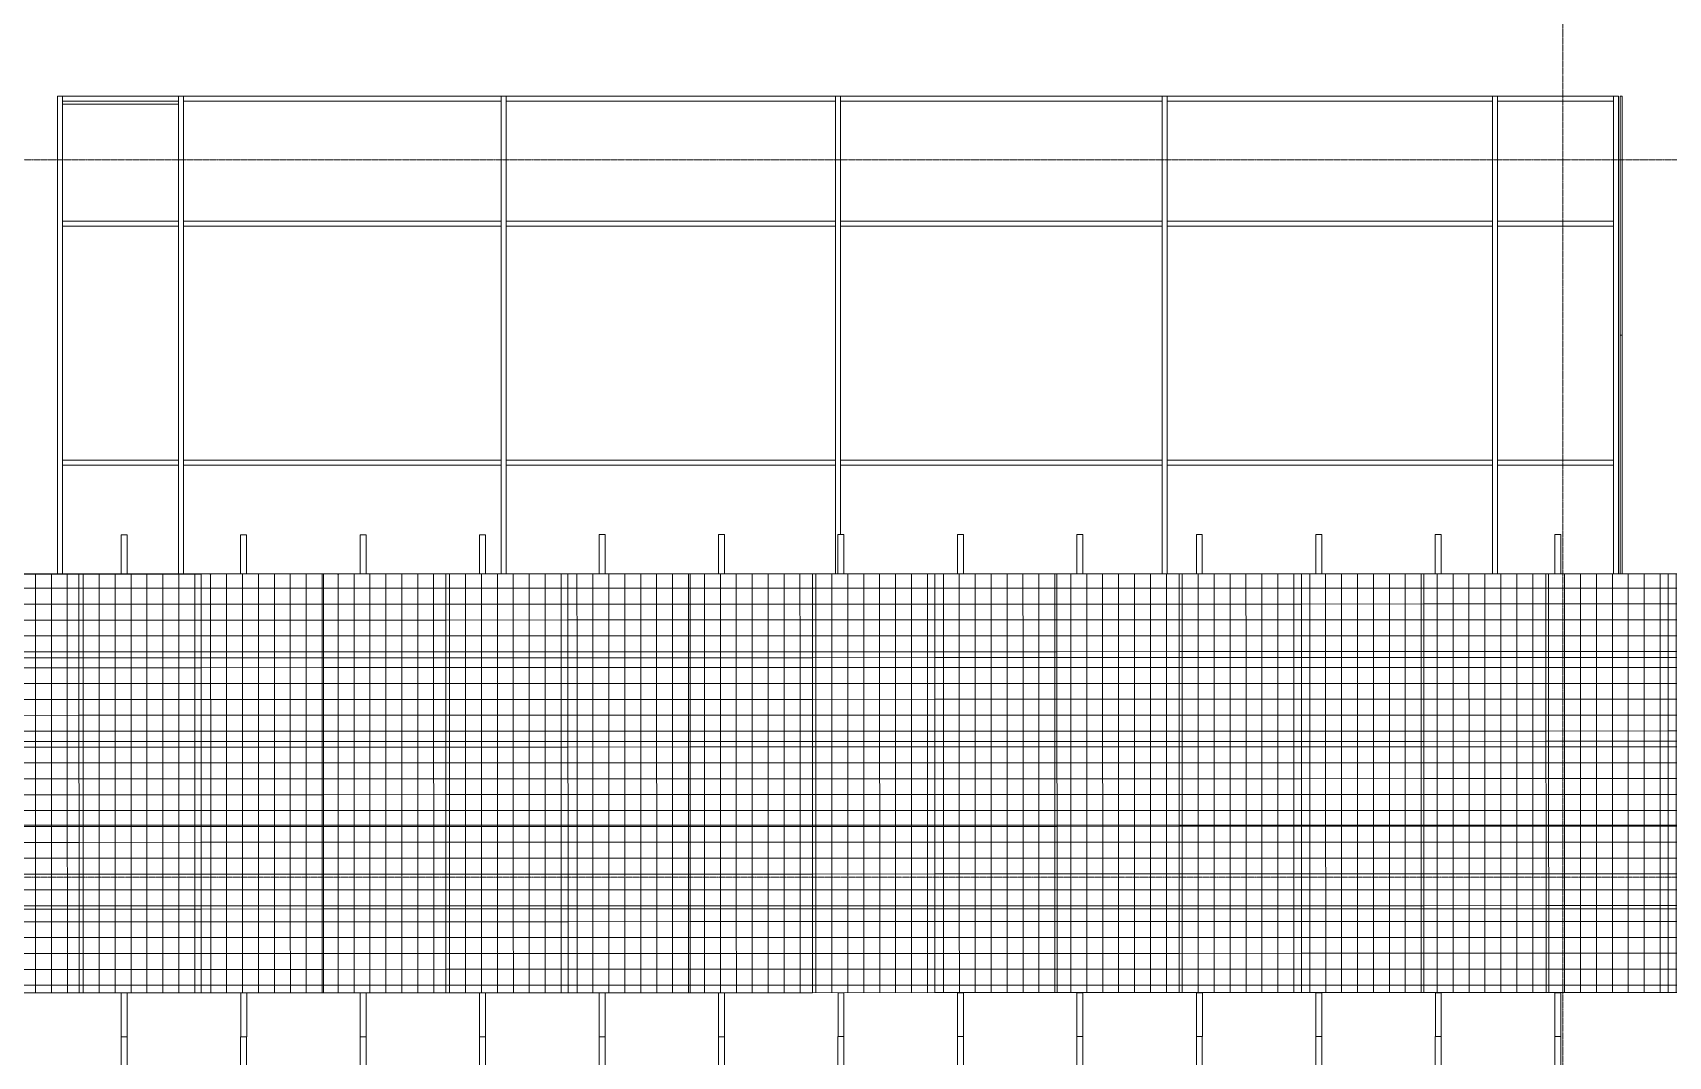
# Model space of a CAD drawing. Header units: inches. Extents: x -1714 to 1984, y -1043 to 970.
# Drawn here: x -913 to -92, y -323 to 191 of the extents above; entities that cross this region are included whole.
import ezdxf

# ---------------------------------------------------------------- set-up
doc = ezdxf.new("R2010")
doc.units = ezdxf.units.IN
doc.header["$MEASUREMENT"] = 0
doc.linetypes.add('Grid Line 1_2_', pattern=[0.875, 0.5, -0.125, 0.125, -0.125])
for name, color, linetype, lineweight in [('A-GLAZ-CURT', 52, 'Continuous', 9), ('A-GLAZ-CWMG', 51, 'Continuous', 9), ('E-ELEC-EQPM', 71, 'Continuous', 9), ('S-BEAM', 12, 'Continuous', 9), ('S-GRID', 1, 'Continuous', 9)]:
    doc.layers.add(name, color=color, linetype=linetype, lineweight=lineweight)
pattern_1 = [(0, (0, -0.022), (0, 7.97), []), (90, (0, -0.022), (-8, 5e-16), [])]
pattern_2 = [(180, (24, 42.039), (-9e-17, -0.69725), []), (270, (24, 42.039), (8, 5e-16), [])]

# ---------------------------------------------------------------- blocks, each defined once
blk = doc.blocks.new('System Panel - Glazed-1352578-L3')
at = {"layer": 'A-GLAZ-CURT'}
for p, q in [((-60, 1.75), (60, 1.75)), ((-60, 1.75), (-60, 0.75)), ((60, 0.75), (-60, 0.75)), ((60, 1.75), (60, 0.75))]:
    blk.add_line(p, q, dxfattribs=at)
blk = doc.blocks.new('System Panel - Glazed-V1-L3')
at = {"layer": 'A-GLAZ-CURT'}
for p, q in [((-60, 1.75), (59.73, 1.75)), ((-60, 1.75), (-60, 0.75)), ((59.73, 0.75), (-60, 0.75))]:
    blk.add_line(p, q, dxfattribs=at)
blk = doc.blocks.new('System Panel - Glazed-1356989-L3')
at = {"layer": 'A-GLAZ-CURT'}
blk.add_line((-840.1, 155.21), (-898.35, 155.21), dxfattribs=at)
blk = doc.blocks.new('System Panel - Glazed-1357009-L3')
at = {"layer": 'A-GLAZ-CURT'}
blk.add_line((-898.35, 155.21), (-840.1, 155.21), dxfattribs=at)
blk = doc.blocks.new('Rectangular Mullion - 2_5_ x 5_ rectangular-1356927-L3')
at = {"layer": 'A-GLAZ-CWMG'}
for p, q in [((-510.1, -24.79), (-510.1, -80.57)), ((-507.6, -60.86), (-507.6, -24.79))]:
    blk.add_line(p, q, dxfattribs=at)
blk = doc.blocks.new('Rectangular Mullion - 2_5_ x 5_ rectangular-1356928-L3')
at = {"layer": 'A-GLAZ-CWMG'}
for p, q in [((-510.1, 155.21), (-510.1, 95.21)), ((-507.6, 95.21), (-507.6, 155.21))]:
    blk.add_line(p, q, dxfattribs=at)
blk = doc.blocks.new('Rectangular Mullion - 2_5_ x 5_ rectangular-1356952-L3')
at = {"layer": 'A-GLAZ-CWMG'}
for p, q in [((-510.1, 95.21), (-510.1, 35.21)), ((-507.6, 35.21), (-507.6, 95.21))]:
    blk.add_line(p, q, dxfattribs=at)
blk = doc.blocks.new('Rectangular Mullion - 2_5_ x 5_ rectangular-1357001-L3')
at = {"layer": 'A-GLAZ-CWMG'}
for p, q in [((-510.1, 159.21), (-507.6, 159.21)), ((-510.1, 159.21), (-510.1, 155.21)), ((-507.6, 155.21), (-507.6, 159.21))]:
    blk.add_line(p, q, dxfattribs=at)
blk = doc.blocks.new('Rectangular Mullion - 2_5_ x 5_ rectangular-1356929-L3')
at = {"layer": 'A-GLAZ-CWMG'}
for p, q in [((-510.1, -23.54), (-596.85, -23.54)), ((-510.1, -23.54), (-510.1, -26.04)), ((-596.85, -26.04), (-510.1, -26.04))]:
    blk.add_line(p, q, dxfattribs=at)
blk = doc.blocks.new('Rectangular Mullion - 2_5_ x 5_ rectangular-1356982-L3')
at = {"layer": 'A-GLAZ-CWMG'}
for p, q in [((-898.35, -26.04), (-898.35, -23.54)), ((-840.1, -23.54), (-898.35, -23.54)), ((-840.1, -23.54), (-840.1, -26.04)), ((-898.35, -26.04), (-840.1, -26.04))]:
    blk.add_line(p, q, dxfattribs=at)
blk = doc.blocks.new('Rectangular Mullion - 2_5_ x 5_ rectangular-1357018-L3')
at = {"layer": 'A-GLAZ-CWMG'}
for p, q in [((-180.1, -23.54), (-236.85, -23.54)), ((-180.1, -23.54), (-180.1, -26.04)), ((-236.85, -26.04), (-180.1, -26.04))]:
    blk.add_line(p, q, dxfattribs=at)
blk = doc.blocks.new('Rectangular Mullion - 2_5_ x 5_ rectangular-1356968-L3')
at = {"layer": 'A-GLAZ-CWMG'}
for p, q in [((-837.6, -26.04), (-837.6, -23.54)), ((-836.85, -23.54), (-837.6, -23.54)), ((-837.6, -26.04), (-836.85, -26.04))]:
    blk.add_line(p, q, dxfattribs=at)
blk = doc.blocks.new('Rectangular Mullion - 2_5_ x 5_ rectangular-1356933-L3')
at = {"layer": 'A-GLAZ-CWMG'}
for p, q in [((-716.85, -23.54), (-836.85, -23.54)), ((-836.85, -26.04), (-716.85, -26.04))]:
    blk.add_line(p, q, dxfattribs=at)
blk = doc.blocks.new('Rectangular Mullion - 2_5_ x 5_ rectangular-1357549-L3')
at = {"layer": 'A-GLAZ-CWMG'}
for p, q in [((-675.6, -26.04), (-675.6, -23.54)), ((-596.85, -23.54), (-675.6, -23.54)), ((-675.6, -26.04), (-596.85, -26.04))]:
    blk.add_line(p, q, dxfattribs=at)
blk = doc.blocks.new('Rectangular Mullion - 2_5_ x 5_ rectangular-1356934-L3')
at = {"layer": 'A-GLAZ-CWMG'}
for p, q in [((-507.6, -26.04), (-507.6, -23.54)), ((-476.85, -23.54), (-507.6, -23.54)), ((-507.6, -26.04), (-476.85, -26.04))]:
    blk.add_line(p, q, dxfattribs=at)
blk = doc.blocks.new('Rectangular Mullion - 2_5_ x 5_ rectangular-1357532-L3')
at = {"layer": 'A-GLAZ-CWMG'}
for p, q in [((-343.6, -26.04), (-343.6, -23.54)), ((-236.85, -23.54), (-343.6, -23.54)), ((-343.6, -26.04), (-236.85, -26.04))]:
    blk.add_line(p, q, dxfattribs=at)
blk = doc.blocks.new('Rectangular Mullion - 2_5_ x 5_ rectangular-V2-L3')
at = {"layer": 'A-GLAZ-CWMG'}
for p, q in [((-840.1, -24.79), (-840.1, -80.62)), ((-837.6, -80.62), (-837.6, -24.79))]:
    blk.add_line(p, q, dxfattribs=at)
blk = doc.blocks.new('Rectangular Mullion - 2_5_ x 5_ rectangular-1356983-L3')
at = {"layer": 'A-GLAZ-CWMG'}
for p, q in [((-900.85, -24.79), (-900.85, -80.62)), ((-898.35, -80.62), (-898.35, -24.79))]:
    blk.add_line(p, q, dxfattribs=at)
blk = doc.blocks.new('Rectangular Mullion - 2_5_ x 5_ rectangular-1356984-L3')
at = {"layer": 'A-GLAZ-CWMG'}
for p, q in [((-900.85, 155.21), (-900.85, 95.21)), ((-898.35, 95.21), (-898.35, 155.21))]:
    blk.add_line(p, q, dxfattribs=at)
blk = doc.blocks.new('Rectangular Mullion - 2_5_ x 5_ rectangular-1356985-L3')
at = {"layer": 'A-GLAZ-CWMG'}
for p, q in [((-900.85, 95.21), (-900.85, 35.21)), ((-898.35, 35.21), (-898.35, 95.21))]:
    blk.add_line(p, q, dxfattribs=at)
blk = doc.blocks.new('Rectangular Mullion - 2_5_ x 5_ rectangular-1357002-L3')
at = {"layer": 'A-GLAZ-CWMG'}
for p, q in [((-900.85, 159.21), (-898.35, 159.21)), ((-900.85, 159.21), (-900.85, 155.21)), ((-898.35, 155.21), (-898.35, 159.21))]:
    blk.add_line(p, q, dxfattribs=at)
blk = doc.blocks.new('Rectangular Mullion - 2_5_ x 5_ rectangular-1357003-L3')
at = {"layer": 'A-GLAZ-CWMG'}
for p, q in [((-510.1, 159.21), (-596.85, 159.21)), ((-596.85, 156.71), (-510.1, 156.71)), ((-510.1, 159.21), (-510.1, 156.71))]:
    blk.add_line(p, q, dxfattribs=at)
blk = doc.blocks.new('Rectangular Mullion - 2_5_ x 5_ rectangular-1356981-L3')
at = {"layer": 'A-GLAZ-CWMG'}
for p, q in [((-898.35, 156.71), (-898.35, 159.21)), ((-840.1, 159.21), (-898.35, 159.21)), ((-898.35, 156.71), (-840.1, 156.71)), ((-840.1, 159.21), (-840.1, 156.71))]:
    blk.add_line(p, q, dxfattribs=at)
blk = doc.blocks.new('Rectangular Mullion - 2_5_ x 5_ rectangular-1357020-L3')
at = {"layer": 'A-GLAZ-CWMG'}
for p, q in [((-180.1, 159.21), (-236.85, 159.21)), ((-236.85, 156.71), (-180.1, 156.71)), ((-180.1, 159.21), (-180.1, 156.71))]:
    blk.add_line(p, q, dxfattribs=at)
blk = doc.blocks.new('Rectangular Mullion - 2_5_ x 5_ rectangular-1357004-L3')
at = {"layer": 'A-GLAZ-CWMG'}
for p, q in [((-837.6, 156.71), (-837.6, 159.21)), ((-836.85, 159.21), (-837.6, 159.21)), ((-837.6, 156.71), (-836.85, 156.71))]:
    blk.add_line(p, q, dxfattribs=at)
blk = doc.blocks.new('Rectangular Mullion - 2_5_ x 5_ rectangular-1356894-L3')
at = {"layer": 'A-GLAZ-CWMG'}
for p, q in [((-716.85, 159.21), (-836.85, 159.21)), ((-836.85, 156.71), (-716.85, 156.71))]:
    blk.add_line(p, q, dxfattribs=at)
blk = doc.blocks.new('Rectangular Mullion - 2_5_ x 5_ rectangular-1357550-L3')
at = {"layer": 'A-GLAZ-CWMG'}
for p, q in [((-675.6, 156.71), (-675.6, 159.21)), ((-596.85, 159.21), (-675.6, 159.21)), ((-675.6, 156.71), (-596.85, 156.71))]:
    blk.add_line(p, q, dxfattribs=at)
blk = doc.blocks.new('Rectangular Mullion - 2_5_ x 5_ rectangular-1357005-L3')
at = {"layer": 'A-GLAZ-CWMG'}
for p, q in [((-507.6, 156.71), (-507.6, 159.21)), ((-476.85, 159.21), (-507.6, 159.21)), ((-507.6, 156.71), (-476.85, 156.71))]:
    blk.add_line(p, q, dxfattribs=at)
blk = doc.blocks.new('Rectangular Mullion - 2_5_ x 5_ rectangular-1357533-L3')
at = {"layer": 'A-GLAZ-CWMG'}
for p, q in [((-343.6, 156.71), (-343.6, 159.21)), ((-236.85, 159.21), (-343.6, 159.21)), ((-343.6, 156.71), (-236.85, 156.71))]:
    blk.add_line(p, q, dxfattribs=at)
blk = doc.blocks.new('Rectangular Mullion - 2_5_ x 5_ rectangular-V3-L3')
at = {"layer": 'A-GLAZ-CWMG'}
for p, q in [((-180.1, -24.79), (-180.1, -80.53)), ((-177.6, -80.53), (-177.6, -24.79))]:
    blk.add_line(p, q, dxfattribs=at)
blk = doc.blocks.new('Rectangular Mullion - 2_5_ x 5_ rectangular-1357033-L3')
at = {"layer": 'A-GLAZ-CWMG'}
for p, q in [((-119.35, 159.21), (-116.85, 159.21)), ((-119.35, 159.21), (-119.35, 155.21)), ((-116.85, 155.21), (-116.85, 159.21))]:
    blk.add_line(p, q, dxfattribs=at)
blk = doc.blocks.new('Rectangular Mullion - 2_5_ x 5_ rectangular-1357034-L3')
at = {"layer": 'A-GLAZ-CWMG'}
for p, q in [((-119.35, -24.79), (-119.35, -80.52)), ((-116.85, -80.52), (-116.85, -24.79))]:
    blk.add_line(p, q, dxfattribs=at)
blk = doc.blocks.new('Rectangular Mullion - 2_5_ x 5_ rectangular-1357535-L3')
at = {"layer": 'A-GLAZ-CWMG'}
for p, q in [((-346.1, -23.54), (-356.85, -23.54)), ((-346.1, -23.54), (-346.1, -26.04)), ((-356.85, -26.04), (-346.1, -26.04))]:
    blk.add_line(p, q, dxfattribs=at)
blk = doc.blocks.new('Rectangular Mullion - 2_5_ x 5_ rectangular-1357536-L3')
at = {"layer": 'A-GLAZ-CWMG'}
for p, q in [((-346.1, 159.21), (-356.85, 159.21)), ((-356.85, 156.71), (-346.1, 156.71)), ((-346.1, 159.21), (-346.1, 156.71))]:
    blk.add_line(p, q, dxfattribs=at)
blk = doc.blocks.new('Rectangular Mullion - 2_5_ x 5_ rectangular-1357552-L3')
at = {"layer": 'A-GLAZ-CWMG'}
for p, q in [((-678.1, -23.54), (-716.85, -23.54)), ((-678.1, -23.54), (-678.1, -26.04)), ((-716.85, -26.04), (-678.1, -26.04))]:
    blk.add_line(p, q, dxfattribs=at)
blk = doc.blocks.new('Rectangular Mullion - 2_5_ x 5_ rectangular-1357553-L3')
at = {"layer": 'A-GLAZ-CWMG'}
for p, q in [((-678.1, 159.21), (-716.85, 159.21)), ((-716.85, 156.71), (-678.1, 156.71)), ((-678.1, 159.21), (-678.1, 156.71))]:
    blk.add_line(p, q, dxfattribs=at)
blk = doc.blocks.new('Rectangular Mullion - 2_5_ x 5_ rectangular-V4-L3')
at = {"layer": 'A-GLAZ-CWMG'}
for p, q in [((-346.1, -24.79), (-346.1, -80.55)), ((-343.6, -80.55), (-343.6, -24.79))]:
    blk.add_line(p, q, dxfattribs=at)
blk = doc.blocks.new('Rectangular Mullion - 2_5_ x 5_ rectangular-V5-L3')
at = {"layer": 'A-GLAZ-CWMG'}
for p, q in [((-678.1, -24.79), (-678.1, -80.59)), ((-675.6, -80.59), (-675.6, -24.79))]:
    blk.add_line(p, q, dxfattribs=at)
blk = doc.blocks.new('PV Truss Beam 5 degrees 21 feet - PV Truss Beam 5 degrees 21 feet-V29-L3')
at = {"layer": 'S-BEAM'}
for p, q in [((-126, 0), (-106.29, 0)), ((-126, 0), (-126, -3)), ((-106.29, -3), (-126, -3)), ((103.93, 0), (104, 0)), ((104, -3), (103.93, -3)), ((104, 0), (126, 0)), ((104, -3), (104, 0)), ((126, -3), (104, -3))]:
    blk.add_line(p, q, dxfattribs=at)
blk = doc.blocks.new('PV Truss Beam 5 degrees 21 feet - PV Truss Beam 5 degrees 21 feet-V33-L3')
at = {"layer": 'S-BEAM'}
for p, q in [((-126, 0), (-106.29, 0)), ((-126, 0), (-126, -3)), ((-106.29, -3), (-126, -3)), ((103.93, 0), (104, 0)), ((104, -3), (103.93, -3)), ((104, 0), (126, 0)), ((104, -3), (104, 0)), ((126, -3), (104, -3))]:
    blk.add_line(p, q, dxfattribs=at)
blk = doc.blocks.new('PV Panel-Sunpower X22-360 5 degrees - PV Panel-Sunpower X22-360 5 degrees-1386434-L3')
at = {"layer": 'E-ELEC-EQPM'}
h = blk.add_hatch(dxfattribs=at)
h.set_pattern_fill('FP_1', color=256, style=0, pattern_type=2)
h.set_pattern_definition(pattern_1)
h.paths.add_polyline_path([(61.4, -0.02), (61.4, 42.02), (0, 42.02), (0, -0.02)])
h = blk.add_hatch(dxfattribs=at)
h.set_pattern_fill('FP_2', color=256, style=0, pattern_type=2)
h.set_pattern_definition(pattern_2)
h.paths.add_polyline_path([(61.39, 42.02), (61.39, 42.02), (61.4, 42.02)])
for p, q in [((61.4, 42.02), (0, 42.02)), ((0, 42.02), (0, -0.02)), ((61.4, -0.02), (61.4, 42.02)), ((0, -0.02), (61.4, -0.02))]:
    blk.add_line(p, q, dxfattribs=at)
blk = doc.blocks.new('PV Panel-Sunpower X22-360 5 degrees - PV Panel-Sunpower X22-360 5 degrees-V8-L3')
at = {"layer": 'E-ELEC-EQPM'}
h = blk.add_hatch(dxfattribs=at)
h.set_pattern_fill('FP_1', color=256, style=0, pattern_type=2)
h.set_pattern_definition(pattern_1)
h.paths.add_polyline_path([(0, -0.02), (61.4, -0.02), (61.4, 42.02), (0, 42.02), (0, 6.67)])
for p, q in [((61.4, 42.02), (0, 42.02)), ((0, 42.02), (0, -0.02)), ((61.4, -0.02), (61.4, 42.02)), ((0, -0.02), (61.4, -0.02))]:
    blk.add_line(p, q, dxfattribs=at)
blk = doc.blocks.new('PV Panel-Sunpower X22-360 5 degrees - PV Panel-Sunpower X22-360 5 degrees-V9-L3')
at = {"layer": 'E-ELEC-EQPM'}
h = blk.add_hatch(dxfattribs=at)
h.set_pattern_fill('FP_2', color=256, style=0, pattern_type=2)
h.set_pattern_definition(pattern_2)
h.paths.add_polyline_path([(61.4, 42.02), (61.4, 42.04), (0, 42.04), (0, 42.02)])
h = blk.add_hatch(dxfattribs=at)
h.set_pattern_fill('FP_1', color=256, style=0, pattern_type=2)
h.set_pattern_definition(pattern_1)
h.paths.add_polyline_path([(0, -0.02), (61.4, -0.02), (61.4, 42.02), (0, 42.02), (0, 21.45)])
for p, q in [((0, 42.04), (61.4, 42.04)), ((0, 42.04), (0, 42.02)), ((61.4, 42.02), (0, 42.02)), ((0, 42.02), (0, -0.02)), ((61.4, 42.04), (61.4, 42.02)), ((61.4, -0.02), (61.4, 42.02)), ((0, -0.02), (61.4, -0.02))]:
    blk.add_line(p, q, dxfattribs=at)
blk = doc.blocks.new('PV Panel-Sunpower X22-360 5 degrees - PV Panel-Sunpower X22-360 5 degrees-V10-L3')
at = {"layer": 'E-ELEC-EQPM'}
h = blk.add_hatch(dxfattribs=at)
h.set_pattern_fill('FP_1', color=256, style=0, pattern_type=2)
h.set_pattern_definition(pattern_1)
h.paths.add_polyline_path([(0, -0.02), (61.4, -0.02), (61.4, 42.02), (0, 42.02), (0, 21.44)])
for p, q in [((0, 42.04), (61.4, 42.04)), ((0, 42.04), (0, 42.02)), ((61.4, 42.02), (0, 42.02)), ((0, 42.02), (0, -0.02)), ((61.4, 42.04), (61.4, 42.02)), ((61.4, -0.02), (61.4, 42.02)), ((0, -0.02), (61.4, -0.02))]:
    blk.add_line(p, q, dxfattribs=at)

msp = doc.modelspace()

# ---------------------------------------------------------------- linework, layer by layer
at = {"layer": 'S-GRID', "linetype": 'Grid Line 1_2_'}
for p, q in [((-144.85, -1043.15), (-144.85, 921.91)), ((-1714.25, 127.21), (1936.33, 127.21)), ((-1714.25, -232.79), (1936.33, -232.79))]:
    msp.add_line(p, q, dxfattribs=at)

# ---------------------------------------------------------------- block references
at = {"layer": 'A-GLAZ-CURT', "rotation": 270}
for name, p in [('System Panel - Glazed-1352578-L3', (-116.85, 99.21)), ('System Panel - Glazed-V1-L3', (-116.85, -20.79))]:
    msp.add_blockref(name, p, dxfattribs=at)
at = {"layer": 'A-GLAZ-CURT'}
for name in ['System Panel - Glazed-1356989-L3', 'System Panel - Glazed-1357009-L3']:
    msp.add_blockref(name, (0, 0), dxfattribs=at)
at = {"layer": 'A-GLAZ-CWMG'}
for name, p in [('Rectangular Mullion - 2_5_ x 5_ rectangular-1357002-L3', (0, 0)), ('Rectangular Mullion - 2_5_ x 5_ rectangular-1356981-L3', (0, 0)), ('Rectangular Mullion - 2_5_ x 5_ rectangular-1357001-L3', (-330, 0)), ('Rectangular Mullion - 2_5_ x 5_ rectangular-1357004-L3', (0, 0)), ('Rectangular Mullion - 2_5_ x 5_ rectangular-1356894-L3', (0, 0)), ('Rectangular Mullion - 2_5_ x 5_ rectangular-1357553-L3', (0, 0)), ('Rectangular Mullion - 2_5_ x 5_ rectangular-1357001-L3', (-168, 0)), ('Rectangular Mullion - 2_5_ x 5_ rectangular-1357550-L3', (0, 0)), ('Rectangular Mullion - 2_5_ x 5_ rectangular-1357003-L3', (0, 0)), ('Rectangular Mullion - 2_5_ x 5_ rectangular-1357001-L3', (0, 0)), ('Rectangular Mullion - 2_5_ x 5_ rectangular-1357005-L3', (0, 0)), ('Rectangular Mullion - 2_5_ x 5_ rectangular-1356894-L3', (360, 0)), ('Rectangular Mullion - 2_5_ x 5_ rectangular-1357536-L3', (0, 0)), ('Rectangular Mullion - 2_5_ x 5_ rectangular-1357001-L3', (164, 0)), ('Rectangular Mullion - 2_5_ x 5_ rectangular-1357533-L3', (0, 0)), ('Rectangular Mullion - 2_5_ x 5_ rectangular-1357020-L3', (0, 0)), ('Rectangular Mullion - 2_5_ x 5_ rectangular-1357001-L3', (330, 0)), ('Rectangular Mullion - 2_5_ x 5_ rectangular-1356981-L3', (720.75, 0)), ('Rectangular Mullion - 2_5_ x 5_ rectangular-1357033-L3', (0, 0)), ('Rectangular Mullion - 2_5_ x 5_ rectangular-1356984-L3', (0, 0)), ('Rectangular Mullion - 2_5_ x 5_ rectangular-1356928-L3', (-330, 0)), ('Rectangular Mullion - 2_5_ x 5_ rectangular-1356928-L3', (-168, 0)), ('Rectangular Mullion - 2_5_ x 5_ rectangular-1356928-L3', (0, 0)), ('Rectangular Mullion - 2_5_ x 5_ rectangular-1356928-L3', (164, 0)), ('Rectangular Mullion - 2_5_ x 5_ rectangular-1356928-L3', (330, 0)), ('Rectangular Mullion - 2_5_ x 5_ rectangular-1356985-L3', (0, 0)), ('Rectangular Mullion - 2_5_ x 5_ rectangular-1356982-L3', (0, 120)), ('Rectangular Mullion - 2_5_ x 5_ rectangular-1356952-L3', (-330, 0)), ('Rectangular Mullion - 2_5_ x 5_ rectangular-1356968-L3', (0, 120)), ('Rectangular Mullion - 2_5_ x 5_ rectangular-1356933-L3', (0, 120)), ('Rectangular Mullion - 2_5_ x 5_ rectangular-1357552-L3', (0, 120)), ('Rectangular Mullion - 2_5_ x 5_ rectangular-1356952-L3', (-168, 0)), ('Rectangular Mullion - 2_5_ x 5_ rectangular-1357549-L3', (0, 120)), ('Rectangular Mullion - 2_5_ x 5_ rectangular-1356929-L3', (0, 120)), ('Rectangular Mullion - 2_5_ x 5_ rectangular-1356952-L3', (0, 0)), ('Rectangular Mullion - 2_5_ x 5_ rectangular-1356934-L3', (0, 120)), ('Rectangular Mullion - 2_5_ x 5_ rectangular-1356933-L3', (360, 120)), ('Rectangular Mullion - 2_5_ x 5_ rectangular-1357535-L3', (0, 120)), ('Rectangular Mullion - 2_5_ x 5_ rectangular-1356952-L3', (164, 0)), ('Rectangular Mullion - 2_5_ x 5_ rectangular-1357532-L3', (0, 120)), ('Rectangular Mullion - 2_5_ x 5_ rectangular-1357018-L3', (0, 120)), ('Rectangular Mullion - 2_5_ x 5_ rectangular-1356952-L3', (330, 0)), ('Rectangular Mullion - 2_5_ x 5_ rectangular-1356982-L3', (720.75, 120)), ('Rectangular Mullion - 2_5_ x 5_ rectangular-1356984-L3', (0, -120)), ('Rectangular Mullion - 2_5_ x 5_ rectangular-1356928-L3', (-330, -120)), ('Rectangular Mullion - 2_5_ x 5_ rectangular-1356928-L3', (-168, -120)), ('Rectangular Mullion - 2_5_ x 5_ rectangular-1356928-L3', (0, -120)), ('Rectangular Mullion - 2_5_ x 5_ rectangular-1356928-L3', (164, -120)), ('Rectangular Mullion - 2_5_ x 5_ rectangular-1356928-L3', (330, -120)), ('Rectangular Mullion - 2_5_ x 5_ rectangular-1356982-L3', (0, 0)), ('Rectangular Mullion - 2_5_ x 5_ rectangular-1356968-L3', (0, 0)), ('Rectangular Mullion - 2_5_ x 5_ rectangular-1356933-L3', (0, 0)), ('Rectangular Mullion - 2_5_ x 5_ rectangular-1357552-L3', (0, 0)), ('Rectangular Mullion - 2_5_ x 5_ rectangular-1357549-L3', (0, 0)), ('Rectangular Mullion - 2_5_ x 5_ rectangular-1356929-L3', (0, 0)), ('Rectangular Mullion - 2_5_ x 5_ rectangular-1356934-L3', (0, 0)), ('Rectangular Mullion - 2_5_ x 5_ rectangular-1356933-L3', (360, 0)), ('Rectangular Mullion - 2_5_ x 5_ rectangular-1357535-L3', (0, 0)), ('Rectangular Mullion - 2_5_ x 5_ rectangular-1357532-L3', (0, 0)), ('Rectangular Mullion - 2_5_ x 5_ rectangular-1357018-L3', (0, 0)), ('Rectangular Mullion - 2_5_ x 5_ rectangular-1356982-L3', (720.75, 0)), ('Rectangular Mullion - 2_5_ x 5_ rectangular-1356983-L3', (0, 0)), ('Rectangular Mullion - 2_5_ x 5_ rectangular-V2-L3', (0, 0)), ('Rectangular Mullion - 2_5_ x 5_ rectangular-V5-L3', (0, 0)), ('Rectangular Mullion - 2_5_ x 5_ rectangular-1356927-L3', (0, 0)), ('Rectangular Mullion - 2_5_ x 5_ rectangular-V4-L3', (0, 0)), ('Rectangular Mullion - 2_5_ x 5_ rectangular-V3-L3', (0, 0)), ('Rectangular Mullion - 2_5_ x 5_ rectangular-1357034-L3', (0, 0))]:
    msp.add_blockref(name, p, dxfattribs=at)
at = {"layer": 'A-GLAZ-CWMG', "rotation": 180}
for name, p in [('Rectangular Mullion - 2_5_ x 5_ rectangular-1356985-L3', (-1017.7, 190.42)), ('Rectangular Mullion - 2_5_ x 5_ rectangular-1356984-L3', (-1017.7, 190.42)), ('Rectangular Mullion - 2_5_ x 5_ rectangular-1356985-L3', (-1017.7, 70.42))]:
    msp.add_blockref(name, p, dxfattribs=at)
at = {"layer": 'E-ELEC-EQPM', "rotation": 0.007778619293406285}
for name, p in [('PV Panel-Sunpower X22-360 5 degrees - PV Panel-Sunpower X22-360 5 degrees-V9-L3', (-951.51, -122.67)), ('PV Panel-Sunpower X22-360 5 degrees - PV Panel-Sunpower X22-360 5 degrees-V10-L3', (-890.11, -122.66)), ('PV Panel-Sunpower X22-360 5 degrees - PV Panel-Sunpower X22-360 5 degrees-V9-L3', (-828.71, -122.65)), ('PV Panel-Sunpower X22-360 5 degrees - PV Panel-Sunpower X22-360 5 degrees-V9-L3', (-767.31, -122.65)), ('PV Panel-Sunpower X22-360 5 degrees - PV Panel-Sunpower X22-360 5 degrees-V10-L3', (-705.91, -122.64)), ('PV Panel-Sunpower X22-360 5 degrees - PV Panel-Sunpower X22-360 5 degrees-V9-L3', (-644.51, -122.63)), ('PV Panel-Sunpower X22-360 5 degrees - PV Panel-Sunpower X22-360 5 degrees-V9-L3', (-583.11, -122.62)), ('PV Panel-Sunpower X22-360 5 degrees - PV Panel-Sunpower X22-360 5 degrees-V10-L3', (-521.71, -122.61)), ('PV Panel-Sunpower X22-360 5 degrees - PV Panel-Sunpower X22-360 5 degrees-V9-L3', (-460.31, -122.6)), ('PV Panel-Sunpower X22-360 5 degrees - PV Panel-Sunpower X22-360 5 degrees-V10-L3', (-398.91, -122.6)), ('PV Panel-Sunpower X22-360 5 degrees - PV Panel-Sunpower X22-360 5 degrees-V9-L3', (-337.51, -122.59)), ('PV Panel-Sunpower X22-360 5 degrees - PV Panel-Sunpower X22-360 5 degrees-V9-L3', (-276.11, -122.58)), ('PV Panel-Sunpower X22-360 5 degrees - PV Panel-Sunpower X22-360 5 degrees-V10-L3', (-214.71, -122.57)), ('PV Panel-Sunpower X22-360 5 degrees - PV Panel-Sunpower X22-360 5 degrees-V9-L3', (-153.31, -122.56)), ('PV Panel-Sunpower X22-360 5 degrees - PV Panel-Sunpower X22-360 5 degrees-V10-L3', (-91.91, -122.55)), ('PV Panel-Sunpower X22-360 5 degrees - PV Panel-Sunpower X22-360 5 degrees-V8-L3', (-951.51, -164.71)), ('PV Panel-Sunpower X22-360 5 degrees - PV Panel-Sunpower X22-360 5 degrees-V8-L3', (-890.11, -164.7)), ('PV Panel-Sunpower X22-360 5 degrees - PV Panel-Sunpower X22-360 5 degrees-V8-L3', (-828.71, -164.69)), ('PV Panel-Sunpower X22-360 5 degrees - PV Panel-Sunpower X22-360 5 degrees-V8-L3', (-767.31, -164.69)), ('PV Panel-Sunpower X22-360 5 degrees - PV Panel-Sunpower X22-360 5 degrees-V8-L3', (-705.91, -164.68)), ('PV Panel-Sunpower X22-360 5 degrees - PV Panel-Sunpower X22-360 5 degrees-V8-L3', (-644.51, -164.67)), ('PV Panel-Sunpower X22-360 5 degrees - PV Panel-Sunpower X22-360 5 degrees-V8-L3', (-583.11, -164.66)), ('PV Panel-Sunpower X22-360 5 degrees - PV Panel-Sunpower X22-360 5 degrees-1386434-L3', (-521.71, -164.65)), ('PV Panel-Sunpower X22-360 5 degrees - PV Panel-Sunpower X22-360 5 degrees-V8-L3', (-460.31, -164.64)), ('PV Panel-Sunpower X22-360 5 degrees - PV Panel-Sunpower X22-360 5 degrees-V8-L3', (-398.91, -164.64)), ('PV Panel-Sunpower X22-360 5 degrees - PV Panel-Sunpower X22-360 5 degrees-V8-L3', (-337.51, -164.63)), ('PV Panel-Sunpower X22-360 5 degrees - PV Panel-Sunpower X22-360 5 degrees-V8-L3', (-276.11, -164.62)), ('PV Panel-Sunpower X22-360 5 degrees - PV Panel-Sunpower X22-360 5 degrees-V8-L3', (-214.71, -164.61)), ('PV Panel-Sunpower X22-360 5 degrees - PV Panel-Sunpower X22-360 5 degrees-V8-L3', (-153.31, -164.6)), ('PV Panel-Sunpower X22-360 5 degrees - PV Panel-Sunpower X22-360 5 degrees-V8-L3', (-91.91, -164.59)), ('PV Panel-Sunpower X22-360 5 degrees - PV Panel-Sunpower X22-360 5 degrees-V8-L3', (-951.5, -206.75)), ('PV Panel-Sunpower X22-360 5 degrees - PV Panel-Sunpower X22-360 5 degrees-V8-L3', (-890.1, -206.74)), ('PV Panel-Sunpower X22-360 5 degrees - PV Panel-Sunpower X22-360 5 degrees-V8-L3', (-828.7, -206.73)), ('PV Panel-Sunpower X22-360 5 degrees - PV Panel-Sunpower X22-360 5 degrees-V8-L3', (-767.3, -206.72)), ('PV Panel-Sunpower X22-360 5 degrees - PV Panel-Sunpower X22-360 5 degrees-V8-L3', (-705.9, -206.72)), ('PV Panel-Sunpower X22-360 5 degrees - PV Panel-Sunpower X22-360 5 degrees-V8-L3', (-644.5, -206.71)), ('PV Panel-Sunpower X22-360 5 degrees - PV Panel-Sunpower X22-360 5 degrees-V8-L3', (-583.1, -206.7)), ('PV Panel-Sunpower X22-360 5 degrees - PV Panel-Sunpower X22-360 5 degrees-1386434-L3', (-521.7, -206.69)), ('PV Panel-Sunpower X22-360 5 degrees - PV Panel-Sunpower X22-360 5 degrees-V8-L3', (-460.3, -206.68)), ('PV Panel-Sunpower X22-360 5 degrees - PV Panel-Sunpower X22-360 5 degrees-V8-L3', (-398.9, -206.67)), ('PV Panel-Sunpower X22-360 5 degrees - PV Panel-Sunpower X22-360 5 degrees-V8-L3', (-337.5, -206.67)), ('PV Panel-Sunpower X22-360 5 degrees - PV Panel-Sunpower X22-360 5 degrees-V8-L3', (-276.1, -206.66)), ('PV Panel-Sunpower X22-360 5 degrees - PV Panel-Sunpower X22-360 5 degrees-V8-L3', (-214.7, -206.65)), ('PV Panel-Sunpower X22-360 5 degrees - PV Panel-Sunpower X22-360 5 degrees-V8-L3', (-153.3, -206.64)), ('PV Panel-Sunpower X22-360 5 degrees - PV Panel-Sunpower X22-360 5 degrees-V8-L3', (-91.9, -206.63)), ('PV Panel-Sunpower X22-360 5 degrees - PV Panel-Sunpower X22-360 5 degrees-V8-L3', (-951.49, -248.79)), ('PV Panel-Sunpower X22-360 5 degrees - PV Panel-Sunpower X22-360 5 degrees-V8-L3', (-890.09, -248.78)), ('PV Panel-Sunpower X22-360 5 degrees - PV Panel-Sunpower X22-360 5 degrees-V8-L3', (-828.69, -248.77)), ('PV Panel-Sunpower X22-360 5 degrees - PV Panel-Sunpower X22-360 5 degrees-V8-L3', (-767.29, -248.76)), ('PV Panel-Sunpower X22-360 5 degrees - PV Panel-Sunpower X22-360 5 degrees-V8-L3', (-705.89, -248.76)), ('PV Panel-Sunpower X22-360 5 degrees - PV Panel-Sunpower X22-360 5 degrees-V8-L3', (-644.49, -248.75)), ('PV Panel-Sunpower X22-360 5 degrees - PV Panel-Sunpower X22-360 5 degrees-V8-L3', (-583.09, -248.74)), ('PV Panel-Sunpower X22-360 5 degrees - PV Panel-Sunpower X22-360 5 degrees-1386434-L3', (-521.69, -248.73)), ('PV Panel-Sunpower X22-360 5 degrees - PV Panel-Sunpower X22-360 5 degrees-V8-L3', (-460.29, -248.72)), ('PV Panel-Sunpower X22-360 5 degrees - PV Panel-Sunpower X22-360 5 degrees-V8-L3', (-398.89, -248.71)), ('PV Panel-Sunpower X22-360 5 degrees - PV Panel-Sunpower X22-360 5 degrees-V8-L3', (-337.49, -248.71)), ('PV Panel-Sunpower X22-360 5 degrees - PV Panel-Sunpower X22-360 5 degrees-V8-L3', (-276.09, -248.7)), ('PV Panel-Sunpower X22-360 5 degrees - PV Panel-Sunpower X22-360 5 degrees-V8-L3', (-214.69, -248.69)), ('PV Panel-Sunpower X22-360 5 degrees - PV Panel-Sunpower X22-360 5 degrees-V8-L3', (-153.29, -248.68)), ('PV Panel-Sunpower X22-360 5 degrees - PV Panel-Sunpower X22-360 5 degrees-V8-L3', (-91.89, -248.67)), ('PV Panel-Sunpower X22-360 5 degrees - PV Panel-Sunpower X22-360 5 degrees-V8-L3', (-951.49, -290.83)), ('PV Panel-Sunpower X22-360 5 degrees - PV Panel-Sunpower X22-360 5 degrees-V8-L3', (-890.09, -290.82)), ('PV Panel-Sunpower X22-360 5 degrees - PV Panel-Sunpower X22-360 5 degrees-V8-L3', (-828.69, -290.81)), ('PV Panel-Sunpower X22-360 5 degrees - PV Panel-Sunpower X22-360 5 degrees-V8-L3', (-767.29, -290.8)), ('PV Panel-Sunpower X22-360 5 degrees - PV Panel-Sunpower X22-360 5 degrees-V8-L3', (-705.89, -290.8)), ('PV Panel-Sunpower X22-360 5 degrees - PV Panel-Sunpower X22-360 5 degrees-V8-L3', (-644.49, -290.79)), ('PV Panel-Sunpower X22-360 5 degrees - PV Panel-Sunpower X22-360 5 degrees-V8-L3', (-583.09, -290.78)), ('PV Panel-Sunpower X22-360 5 degrees - PV Panel-Sunpower X22-360 5 degrees-V8-L3', (-521.69, -290.77)), ('PV Panel-Sunpower X22-360 5 degrees - PV Panel-Sunpower X22-360 5 degrees-1386434-L3', (-460.29, -290.76)), ('PV Panel-Sunpower X22-360 5 degrees - PV Panel-Sunpower X22-360 5 degrees-V8-L3', (-398.89, -290.75)), ('PV Panel-Sunpower X22-360 5 degrees - PV Panel-Sunpower X22-360 5 degrees-V8-L3', (-337.49, -290.75)), ('PV Panel-Sunpower X22-360 5 degrees - PV Panel-Sunpower X22-360 5 degrees-V8-L3', (-276.09, -290.74)), ('PV Panel-Sunpower X22-360 5 degrees - PV Panel-Sunpower X22-360 5 degrees-V8-L3', (-214.69, -290.73)), ('PV Panel-Sunpower X22-360 5 degrees - PV Panel-Sunpower X22-360 5 degrees-V8-L3', (-153.29, -290.72)), ('PV Panel-Sunpower X22-360 5 degrees - PV Panel-Sunpower X22-360 5 degrees-V8-L3', (-91.89, -290.71))]:
    msp.add_blockref(name, p, dxfattribs=at)
at = {"layer": 'S-BEAM', "rotation": 270.0077786193187}
for name, p in [('PV Truss Beam 5 degrees 21 feet - PV Truss Beam 5 degrees 21 feet-V33-L3', (-865.9, -186.91)), ('PV Truss Beam 5 degrees 21 feet - PV Truss Beam 5 degrees 21 feet-V33-L3', (-805.9, -186.9)), ('PV Truss Beam 5 degrees 21 feet - PV Truss Beam 5 degrees 21 feet-V33-L3', (-745.9, -186.9)), ('PV Truss Beam 5 degrees 21 feet - PV Truss Beam 5 degrees 21 feet-V33-L3', (-685.9, -186.89)), ('PV Truss Beam 5 degrees 21 feet - PV Truss Beam 5 degrees 21 feet-V33-L3', (-625.9, -186.88)), ('PV Truss Beam 5 degrees 21 feet - PV Truss Beam 5 degrees 21 feet-V33-L3', (-565.9, -186.87)), ('PV Truss Beam 5 degrees 21 feet - PV Truss Beam 5 degrees 21 feet-V33-L3', (-505.9, -186.86)), ('PV Truss Beam 5 degrees 21 feet - PV Truss Beam 5 degrees 21 feet-V33-L3', (-445.9, -186.85)), ('PV Truss Beam 5 degrees 21 feet - PV Truss Beam 5 degrees 21 feet-V33-L3', (-385.9, -186.85)), ('PV Truss Beam 5 degrees 21 feet - PV Truss Beam 5 degrees 21 feet-V33-L3', (-325.9, -186.84)), ('PV Truss Beam 5 degrees 21 feet - PV Truss Beam 5 degrees 21 feet-V33-L3', (-265.9, -186.83)), ('PV Truss Beam 5 degrees 21 feet - PV Truss Beam 5 degrees 21 feet-V33-L3', (-205.9, -186.82)), ('PV Truss Beam 5 degrees 21 feet - PV Truss Beam 5 degrees 21 feet-V33-L3', (-145.9, -186.81)), ('PV Truss Beam 5 degrees 21 feet - PV Truss Beam 5 degrees 21 feet-V29-L3', (-865.9, -438.91)), ('PV Truss Beam 5 degrees 21 feet - PV Truss Beam 5 degrees 21 feet-V29-L3', (-805.9, -438.9)), ('PV Truss Beam 5 degrees 21 feet - PV Truss Beam 5 degrees 21 feet-V29-L3', (-745.9, -438.9)), ('PV Truss Beam 5 degrees 21 feet - PV Truss Beam 5 degrees 21 feet-V29-L3', (-685.9, -438.89)), ('PV Truss Beam 5 degrees 21 feet - PV Truss Beam 5 degrees 21 feet-V29-L3', (-625.9, -438.88)), ('PV Truss Beam 5 degrees 21 feet - PV Truss Beam 5 degrees 21 feet-V29-L3', (-565.9, -438.87)), ('PV Truss Beam 5 degrees 21 feet - PV Truss Beam 5 degrees 21 feet-V29-L3', (-505.9, -438.86)), ('PV Truss Beam 5 degrees 21 feet - PV Truss Beam 5 degrees 21 feet-V29-L3', (-445.9, -438.85)), ('PV Truss Beam 5 degrees 21 feet - PV Truss Beam 5 degrees 21 feet-V29-L3', (-385.9, -438.85)), ('PV Truss Beam 5 degrees 21 feet - PV Truss Beam 5 degrees 21 feet-V29-L3', (-325.9, -438.84)), ('PV Truss Beam 5 degrees 21 feet - PV Truss Beam 5 degrees 21 feet-V29-L3', (-265.9, -438.83)), ('PV Truss Beam 5 degrees 21 feet - PV Truss Beam 5 degrees 21 feet-V29-L3', (-205.9, -438.82)), ('PV Truss Beam 5 degrees 21 feet - PV Truss Beam 5 degrees 21 feet-V29-L3', (-145.9, -438.81))]:
    msp.add_blockref(name, p, dxfattribs=at)

doc.saveas('drawing.dxf')
